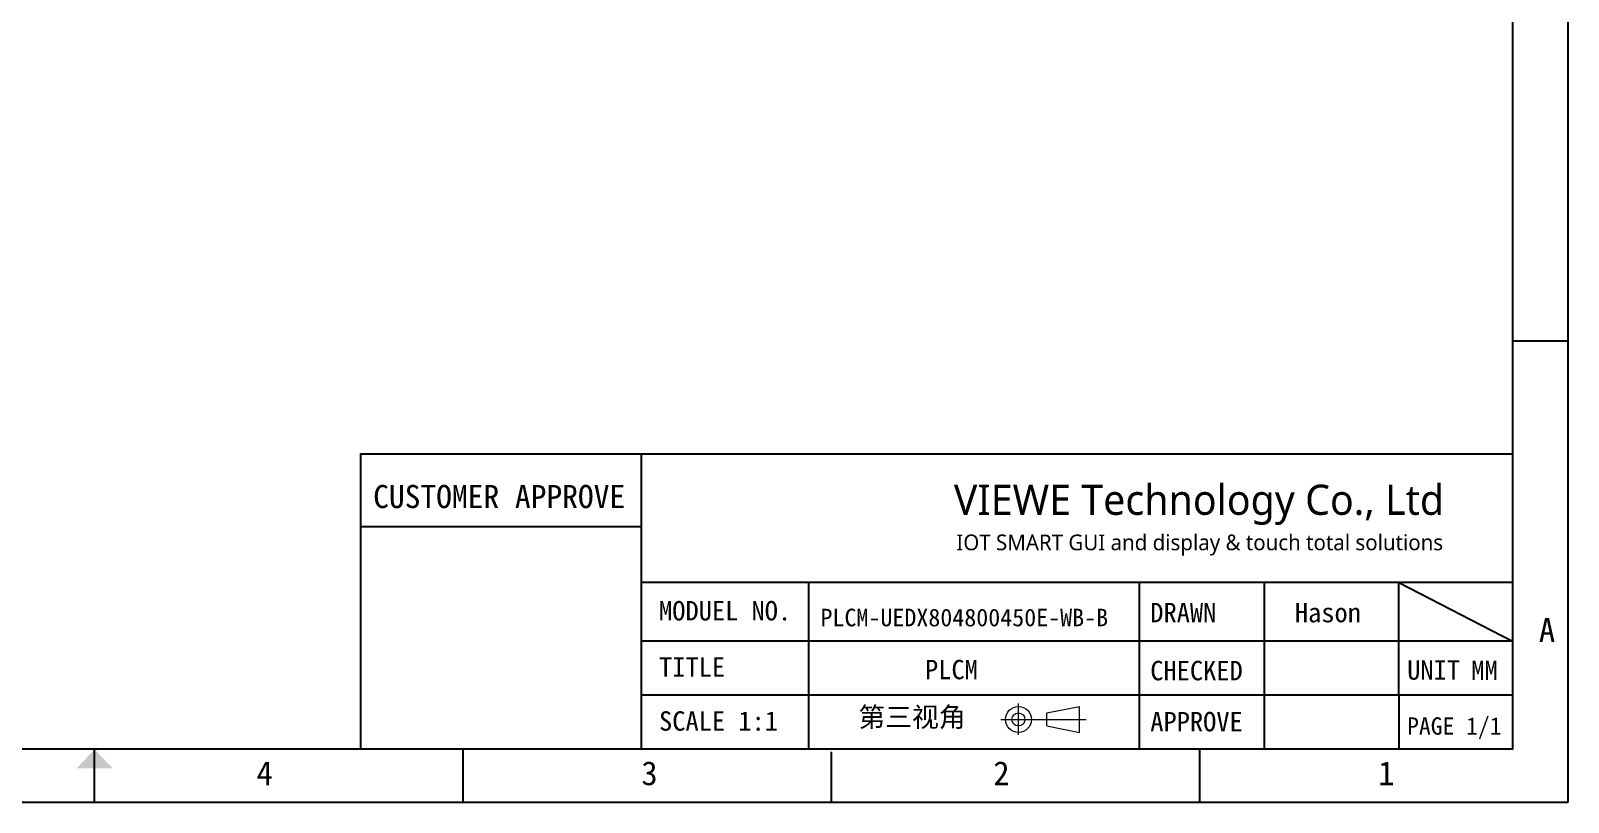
# Model space of a CAD drawing. Header units: millimetres. Extents: x 6806 to 7269, y 2421 to 2787.
# Drawn here: x 7024.8 to 7269.2, y 2421.4 to 2544 of the extents above; entities that cross this region are included whole.
import ezdxf
from ezdxf.enums import TextEntityAlignment as Align

# ---------------------------------------------------------------- set-up
doc = ezdxf.new("R2010")
doc.units = ezdxf.units.MM
doc.header["$LTSCALE"] = 0.1
doc.layers.add('FPC', color=11, linetype='Continuous')
doc.styles.add('VIEW 2.5', font='', dxfattribs={"height": 2.5})
doc.styles.add('宋体', font='', dxfattribs={"height": 2.5})
doc.styles.get('VIEW 2.5').set_extended_font_data('SimSun')
doc.styles.get('宋体').set_extended_font_data('SimSun')

msp = doc.modelspace()

# ---------------------------------------------------------------- linework, layer by layer
at = {"color": 0}
for p, q in [((7269.188, 2421.357), (7269.188, 2750.658)), ((7269.188, 2494.668), (7260.323, 2494.668)), ((7121.852, 2476.776), (7121.852, 2429.772)), ((7260.323, 2456.301), (7121.852, 2456.301)), ((7148.47, 2456.301), (7148.47, 2429.772)), ((7201.004, 2456.301), (7201.004, 2429.772)), ((7220.891, 2429.772), (7220.891, 2456.301)), ((7242.28, 2438.362), (7242.28, 2456.301)), ((7260.323, 2446.953), (7121.852, 2446.953)), ((7260.323, 2438.362), (7121.852, 2438.362)), ((7242.28, 2438.362), (7242.28, 2429.772)), ((7242.28, 2438.362), (7242.28, 2429.772)), ((7034.986, 2421.357), (7034.986, 2429.772)), ((7093.536, 2429.772), (7093.536, 2421.357)), ((7152.087, 2421.357), (7152.087, 2429.371)), ((7210.637, 2421.357), (7210.637, 2429.772)), ((7034.986, 2423.693), (7034.986, 2426.733)), ((6806.253, 2421.357), (7269.188, 2421.357))]:
    msp.add_line(p, q, dxfattribs=at)
at = {"color": 0, "linetype": 'Continuous'}
msp.add_line((7121.852, 2465.144), (7077.298, 2465.144), dxfattribs=at)
at = {"ltscale": 100}
msp.add_line((7242.28, 2456.301), (7260.323, 2446.953), dxfattribs=at)
at = {"lineweight": 0}
for p, q in [((7181.811, 2432.082), (7181.811, 2437.081)), ((7186.339, 2435.552), (7191.524, 2436.582)), ((7191.524, 2432.461), (7191.524, 2436.582)), ((7178.994, 2434.522), (7192.596, 2434.522)), ((7186.339, 2433.491), (7186.339, 2435.552)), ((7186.339, 2433.491), (7191.524, 2432.461))]:
    msp.add_line(p, q, dxfattribs=at)
at = {"color": 0, "lineweight": -2}
msp.add_line((7260.323, 2429.772), (6974.006, 2429.772), dxfattribs=at)
at = {"color": 0}
msp.add_lwpolyline([(6814.842, 2743.461), (7260.323, 2743.461), (7260.323, 2429.772), (6814.842, 2429.772)], close=True, dxfattribs=at)
at = {"color": 0, "linetype": 'Continuous'}
msp.add_lwpolyline([(7077.298, 2429.772), (7077.298, 2476.776), (7260.323, 2476.776)], dxfattribs=at)
at = {"lineweight": 0}
for radius in [2.061, 1.03]:
    msp.add_circle((7181.811, 2434.522), radius, dxfattribs=at)
at = {"color": 0}
msp.add_solid([(7032.103, 2426.733), (7037.868, 2426.733), (7034.986, 2429.772)], dxfattribs=at)

# ---------------------------------------------------------------- texts
at = {"color": 0, "style": '宋体'}
msp.add_text('A', height=3.799, rotation=360, dxfattribs=at).set_placement((7265.815, 2448.729), align=Align.MIDDLE_CENTER)
for s, p in [('4', (7062.009, 2425.973)), ('3', (7123.176, 2425.973)), ('2', (7179.11, 2425.973)), ('1', (7240.277, 2425.973))]:
    msp.add_text(s, height=3.799, dxfattribs=at).set_placement(p, align=Align.MIDDLE_CENTER)
at = {"color": 0, "insert": (7079.261, 2471.809), "char_height": 3.68, "width": 45.78162, "attachment_point": 1, "style": '宋体'}
msp.add_mtext('CUSTOMER APPROVE', dxfattribs=at)
at = {"color": 6, "linetype": 'ByBlock', "lineweight": 0, "insert": (7171.536, 2471.854), "char_height": 4.8, "width": 142.48041, "attachment_point": 1, "style": '宋体'}
msp.add_mtext('{\\fMicrosoft YaHei|b0|i0|c134|p34;\\C0;VIEWE Technology Co., Ltd}', dxfattribs=at)
at = {"color": 7, "attachment_point": 1, "style": '宋体'}
for s, insert, char_height, width in [('MODUEL NO.', (7124.697, 2453.35), 3.0863, 42.03986), ('DRAWN', (7202.764, 2453.06), 3.0863, 43.2939), ('Hason', (7225.742, 2453.06), 3.0863, 43.2939), ('TITLE', (7124.697, 2444.391), 3.0863, 42.03986), ('PLCM', (7166.962, 2444.001), 3.0863, 42.03986), ('CHECKED', (7202.764, 2443.838), 3.0863, 41.73891), ('UNIT', (7243.586, 2443.929), 3.0863, 42.03986), ('MM', (7253.786, 2443.892), 3.0863, 42.03986), ('SCALE 1:1', (7124.697, 2435.82), 3.0863, 42.03986), ('APPROVE', (7202.764, 2435.717), 3.0863, 42.6488), ('PAGE 1/1', (7243.586, 2434.859), 2.7556, 42.03986)]:
    msp.add_mtext(s, dxfattribs=dict(at, insert=insert, char_height=char_height, width=width))
at = {"color": 1, "insert": (7150.348, 2452.13), "char_height": 2.8, "width": 42.03986, "attachment_point": 1, "style": '宋体'}
msp.add_mtext('PLCM-UEDX804800450E-WB-B', dxfattribs=at)
at = {"lineweight": 0, "insert": (7156.381, 2436.466), "char_height": 3.12258, "width": 33.72297, "attachment_point": 1, "style": '宋体'}
msp.add_mtext('{\\fSimSun|b0|i0|c134|p54;第三视角}', dxfattribs=at)
at = {"layer": 'FPC', "color": 0, "insert": (7171.942, 2463.92), "char_height": 2.5, "width": 188.24804, "attachment_point": 1, "style": 'VIEW 2.5'}
msp.add_mtext('{\\fMicrosoft YaHei|b0|i0|c134|p34;IOT SMART GUI and display & touch total solutions}', dxfattribs=at)

doc.saveas('drawing.dxf')
